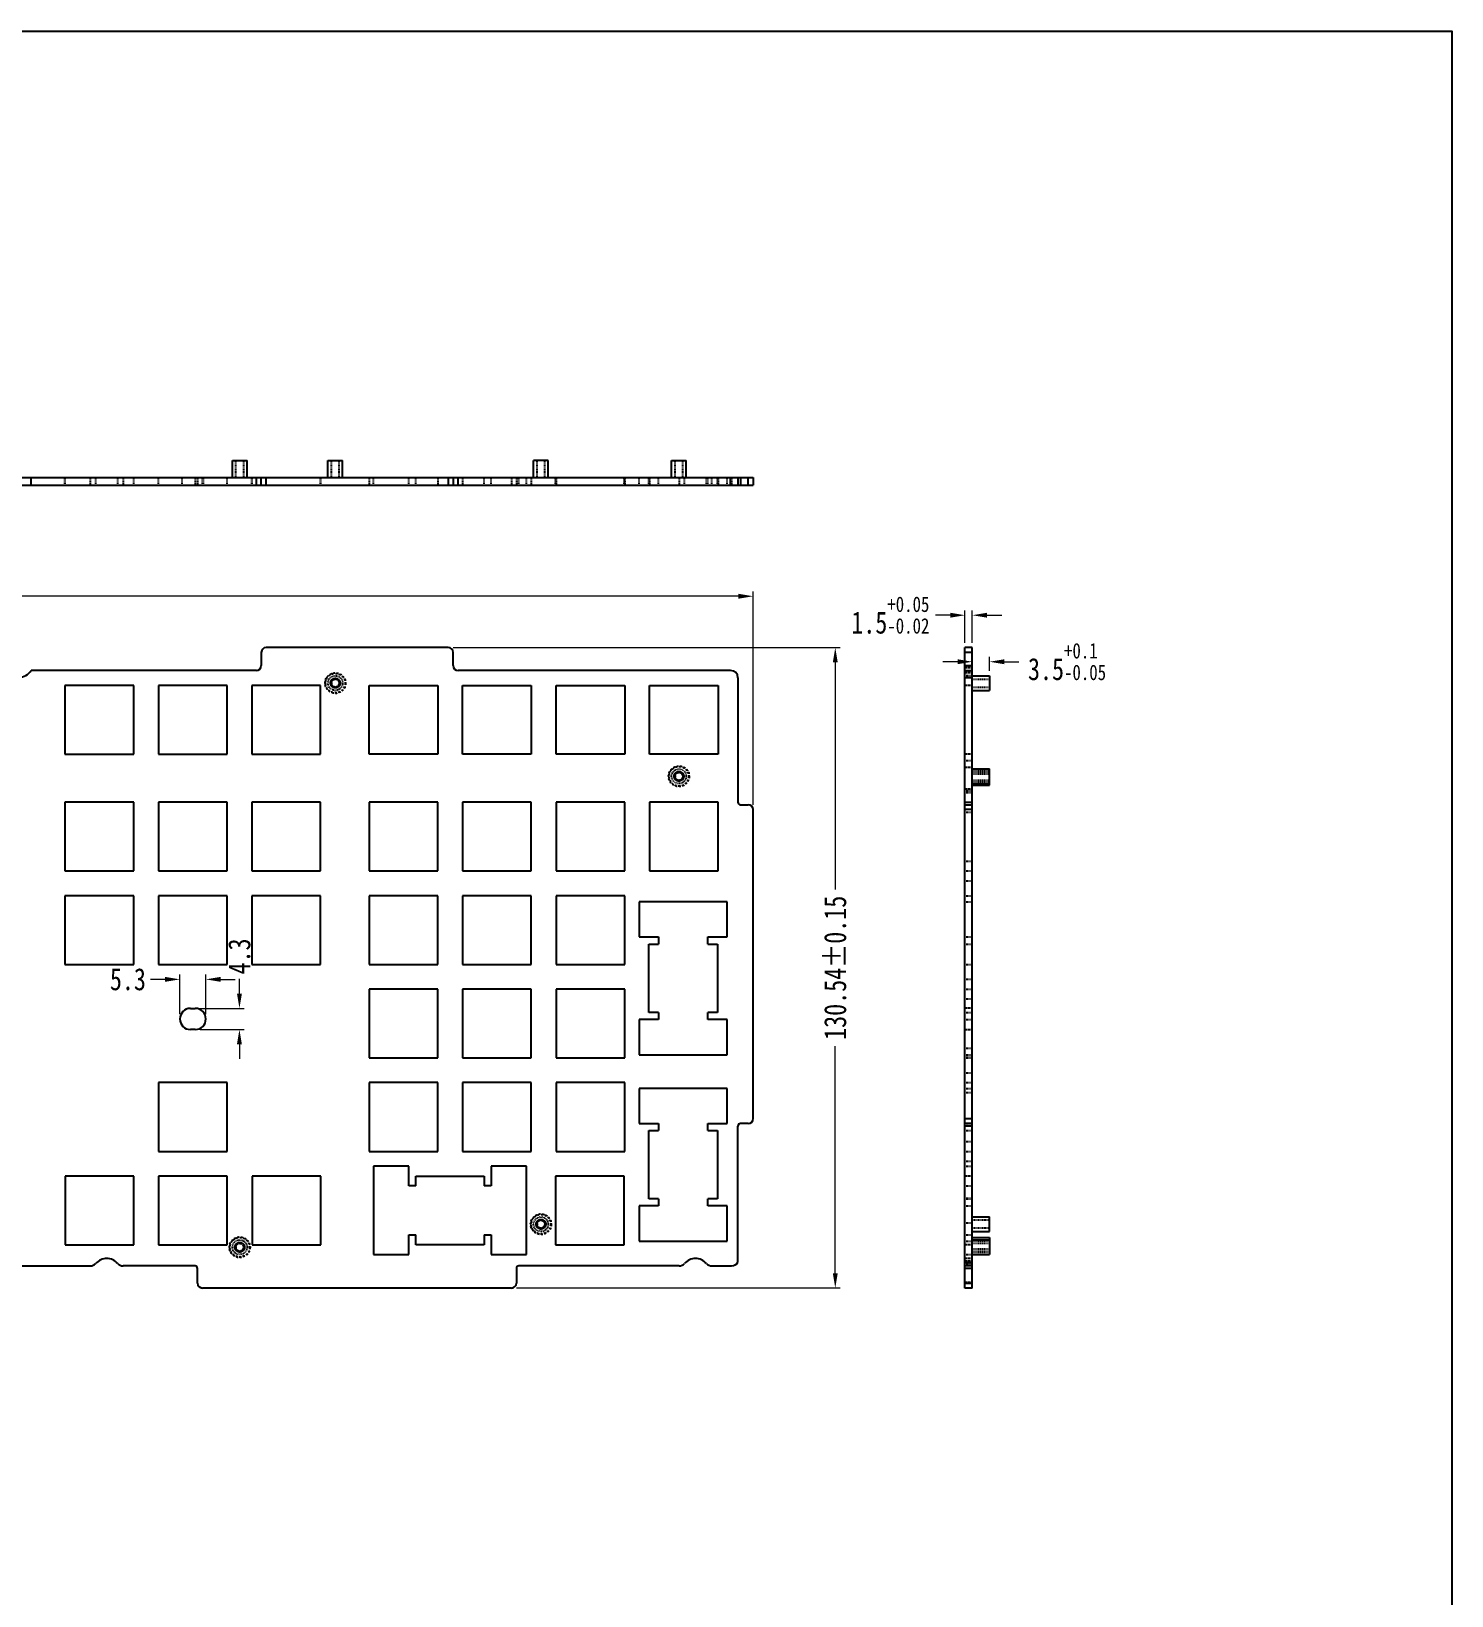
# Model space of a CAD drawing. Header units: inches. Extents: x 409 to 1093, y -306 to 345.
# Drawn here: x 803.4 to 1093, y 25.8 to 344.7 of the extents above; entities that cross this region are included whole.
import ezdxf

# ---------------------------------------------------------------- set-up
doc = ezdxf.new("R2010")
doc.units = ezdxf.units.IN
doc.header["$LTSCALE"] = 1.21
doc.header["$MEASUREMENT"] = 0
doc.header["$PDMODE"] = 3
doc.header["$PDSIZE"] = 0.3125
doc.linetypes.add('HIDDEN', pattern=[0.2, 0.1, -0.1])
doc.layers.get('0').update_dxf_attribs({"linetype": 'CONTINUOUS'})
doc.layers.get('Defpoints').update_dxf_attribs({"linetype": 'CONTINUOUS'})
doc.layers.add('DEFAULT_2', color=8, linetype='HIDDEN')
doc.styles.get("Standard").update_dxf_attribs({"font": 'txt', "width": 0.8})
doc.dimstyles.new('YanXiu', dxfattribs={"dimscale": 1.5, "dimtxt": 3, "dimasz": 2, "dimexe": 0.66, "dimexo": 0.66, "dimgap": 0.66, "dimtad": 0, "dimdsep": 46, "dimtxsty": 'STANDARD', "dimcen": 0, "dimclrd": 3, "dimclre": 6, "dimclrt": 3, "dimazin": 2, "dimtm": 1e-09, "dimtfac": 1, "dimtofl": 0, "dimtmove": 0, "dimatfit": 3, "dimfxl": 1, "dimlwd": 5, "dimlwe": 5, "dimarcsym": 0})

# ---------------------------------------------------------------- blocks, each defined once
blk = doc.blocks.new('*D2')
at = {"color": 6, "lineweight": 5}
for p, q in [((513.02, 186.99), (513.02, 230.48)), ((950.56, 186.99), (950.56, 230.48))]:
    blk.add_line(p, q, dxfattribs=at)
at = {"color": 3, "lineweight": 5}
for p, q in [((516.02, 229.49), (714.9, 229.49)), ((947.56, 229.49), (748.68, 229.49))]:
    blk.add_line(p, q, dxfattribs=at)
at = {"color": 3}
for points in [[(516.02, 229.99), (516.02, 228.99), (513.02, 229.49)], [(947.56, 229.99), (947.56, 228.99), (950.56, 229.49)]]:
    blk.add_solid(points, dxfattribs=at)
at = {"layer": 'Defpoints', "color": 0}
for p in [(950.56, 229.49), (513.02, 186), (950.56, 186)]:
    blk.add_point(p, dxfattribs=at)
at = {"color": 3, "insert": (731.79, 229.49), "char_height": 4.5, "attachment_point": 5}
blk.add_mtext('437.54%%P0.15', dxfattribs=at)
blk = doc.blocks.new('*D3')
at = {"color": 6, "lineweight": 5}
for p, q in [((889.39, 219.02), (968.29, 219.02)), ((902.29, 88.48), (968.29, 88.48))]:
    blk.add_line(p, q, dxfattribs=at)
at = {"color": 3, "lineweight": 5}
for p, q in [((967.3, 216.02), (967.3, 169.74)), ((967.3, 91.48), (967.3, 137.76))]:
    blk.add_line(p, q, dxfattribs=at)
at = {"color": 3}
for points in [[(966.8, 216.02), (967.8, 216.02), (967.3, 219.02)], [(966.8, 91.48), (967.8, 91.48), (967.3, 88.48)]]:
    blk.add_solid(points, dxfattribs=at)
at = {"layer": 'Defpoints', "color": 0}
for p in [(888.4, 219.02), (901.3, 88.48), (967.3, 88.48)]:
    blk.add_point(p, dxfattribs=at)
at = {"color": 3, "insert": (967.3, 153.75), "char_height": 4.5, "attachment_point": 5, "rotation": 90}
blk.add_mtext('130.54%%P0.15', dxfattribs=at)
blk = doc.blocks.new('*D4')
at = {"color": 6, "lineweight": 5}
for p, q in [((993.73, 220.01), (993.73, 226.61)), ((995.23, 220.01), (995.23, 226.61))]:
    blk.add_line(p, q, dxfattribs=at)
at = {"color": 3, "lineweight": 5}
for p, q in [((990.73, 225.62), (987.73, 225.62)), ((998.23, 225.62), (1001.23, 225.62))]:
    blk.add_line(p, q, dxfattribs=at)
at = {"color": 3}
for points in [[(990.73, 226.12), (990.73, 225.12), (993.73, 225.62)], [(998.23, 226.12), (998.23, 225.12), (995.23, 225.62)]]:
    blk.add_solid(points, dxfattribs=at)
at = {"layer": 'Defpoints', "color": 0}
for p in [(993.73, 225.62), (993.73, 219.02), (995.23, 219.02)]:
    blk.add_point(p, dxfattribs=at)
at = {"color": 3, "insert": (978.52, 225.62), "char_height": 4.5, "attachment_point": 5}
blk.add_mtext('1.5{\\H0.7x;\\S+0.05^ -0.02;}', dxfattribs=at)
blk = doc.blocks.new('*D5')
at = {"color": 6, "lineweight": 5}
for p, q in [((995.23, 214.27), (995.23, 217.13)), ((998.73, 214.27), (998.73, 217.13))]:
    blk.add_line(p, q, dxfattribs=at)
at = {"color": 3, "lineweight": 5}
for p, q in [((992.23, 216.14), (989.23, 216.14)), ((1001.73, 216.14), (1004.73, 216.14))]:
    blk.add_line(p, q, dxfattribs=at)
at = {"color": 3}
for points in [[(992.23, 216.64), (992.23, 215.64), (995.23, 216.14)], [(1001.73, 216.64), (1001.73, 215.64), (998.73, 216.14)]]:
    blk.add_solid(points, dxfattribs=at)
at = {"layer": 'Defpoints', "color": 0}
for p in [(998.73, 216.14), (995.23, 213.28), (998.73, 213.28)]:
    blk.add_point(p, dxfattribs=at)
at = {"color": 3, "insert": (1014.54, 216.14), "char_height": 4.5, "attachment_point": 5}
blk.add_mtext('3.5{\\H0.7x;\\S+0.1^ -0.05;}', dxfattribs=at)
blk = doc.blocks.new('*D8')
at = {"color": 3, "lineweight": 5}
for p, q in [((845.84, 148.47), (845.84, 151.47)), ((845.84, 138.17), (845.84, 135.17))]:
    blk.add_line(p, q, dxfattribs=at)
at = {"color": 6, "lineweight": 5}
for p, q in [((837.84, 145.47), (846.83, 145.47)), ((837.84, 141.17), (846.83, 141.17))]:
    blk.add_line(p, q, dxfattribs=at)
at = {"color": 3}
for points in [[(845.34, 148.47), (846.34, 148.47), (845.84, 145.47)], [(845.34, 138.17), (846.34, 138.17), (845.84, 141.17)]]:
    blk.add_solid(points, dxfattribs=at)
at = {"layer": 'Defpoints', "color": 0}
for p in [(836.85, 145.47), (836.85, 141.17), (845.84, 141.17)]:
    blk.add_point(p, dxfattribs=at)
at = {"color": 3, "insert": (845.84, 156.06), "char_height": 4.5, "attachment_point": 5, "rotation": 90}
blk.add_mtext('4.3', dxfattribs=at)
blk = doc.blocks.new('*D9')
at = {"color": 3, "lineweight": 5}
for p, q in [((830.7, 151.39), (827.7, 151.39)), ((842, 151.39), (845, 151.39))]:
    blk.add_line(p, q, dxfattribs=at)
at = {"color": 6, "lineweight": 5}
for p, q in [((833.7, 144.31), (833.7, 152.38)), ((839, 144.31), (839, 152.38))]:
    blk.add_line(p, q, dxfattribs=at)
at = {"color": 3}
for points in [[(830.7, 151.89), (830.7, 150.89), (833.7, 151.39)], [(842, 151.89), (842, 150.89), (839, 151.39)]]:
    blk.add_solid(points, dxfattribs=at)
at = {"layer": 'Defpoints', "color": 0}
for p in [(833.7, 151.39), (833.7, 143.32), (839, 143.32)]:
    blk.add_point(p, dxfattribs=at)
at = {"color": 3, "insert": (823.11, 151.39), "char_height": 4.5, "attachment_point": 5}
blk.add_mtext('5.3', dxfattribs=at)

msp = doc.modelspace()

# ---------------------------------------------------------------- linework, layer by layer
at = {"color": 7, "linetype": 'Continuous'}
for p, q in [((844.403, 257.161), (847.403, 257.161)), ((844.403, 253.661), (844.403, 257.161)), ((847.403, 253.661), (847.403, 257.161)), ((863.883, 257.161), (866.883, 257.161)), ((863.883, 253.661), (863.883, 257.161)), ((866.883, 253.661), (866.883, 257.161)), ((908.803, 257.161), (905.803, 257.161)), ((905.803, 253.661), (905.803, 257.161)), ((908.803, 253.661), (908.803, 257.161)), ((933.927, 257.161), (936.927, 257.161)), ((933.927, 253.661), (933.927, 257.161)), ((936.927, 253.661), (936.927, 257.161)), ((513.022, 253.661), (950.563, 253.661)), ((513.022, 252.161), (950.563, 252.161)), ((803.412, 252.161), (803.412, 253.661)), ((849.295, 252.161), (849.295, 253.661)), ((850.295, 252.161), (850.295, 253.661)), ((851.295, 252.161), (851.295, 253.661)), ((888.395, 253.661), (888.395, 252.161)), ((889.395, 253.661), (889.395, 252.161)), ((890.395, 252.161), (890.395, 253.661)), ((945.957, 252.161), (945.957, 253.661)), ((947.457, 253.661), (947.457, 252.161)), ((947.957, 253.661), (947.957, 252.161)), ((949.563, 252.161), (949.563, 253.661)), ((950.563, 253.661), (950.563, 252.161)), ((850.295, 218.019), (850.295, 215.362)), ((888.395, 219.019), (851.295, 219.019)), ((889.395, 215.362), (889.395, 218.019)), ((993.728, 88.475), (993.728, 219.019)), ((995.228, 219.019), (993.728, 219.019)), ((995.228, 218.019), (993.728, 218.019)), ((995.228, 88.475), (995.228, 219.019)), ((849.295, 214.362), (803.412, 214.362)), ((945.957, 214.362), (890.395, 214.362)), ((993.728, 215.362), (995.228, 215.362)), ((993.728, 214.362), (995.228, 214.362)), ((824.283, 211.282), (810.283, 211.282)), ((810.283, 211.282), (810.283, 197.282)), ((824.283, 197.282), (824.283, 211.282)), ((843.333, 211.282), (829.333, 211.282)), ((829.333, 211.282), (829.333, 197.282)), ((843.333, 197.282), (843.333, 211.282)), ((862.383, 211.282), (848.383, 211.282)), ((848.383, 211.282), (848.383, 197.282)), ((862.383, 197.282), (862.383, 211.282)), ((872.277, 211.282), (886.277, 211.282)), ((872.277, 197.282), (872.277, 211.282)), ((886.277, 211.282), (886.277, 197.282)), ((891.327, 211.282), (905.327, 211.282)), ((891.327, 197.282), (891.327, 211.282)), ((905.327, 211.282), (905.327, 197.282)), ((910.377, 211.282), (924.377, 211.282)), ((910.377, 197.282), (910.377, 211.282)), ((924.377, 211.282), (924.377, 197.282)), ((929.427, 211.282), (943.427, 211.282)), ((929.427, 197.282), (929.427, 211.282)), ((943.427, 211.282), (943.427, 197.282)), ((947.457, 212.862), (947.457, 187.497)), ((995.228, 212.862), (993.728, 212.862)), ((995.228, 213.282), (998.728, 213.282)), ((998.728, 213.281), (998.728, 210.283)), ((995.228, 210.282), (998.728, 210.282)), ((810.283, 197.282), (824.283, 197.282)), ((829.333, 197.282), (843.333, 197.282)), ((848.383, 197.282), (862.383, 197.282)), ((886.277, 197.282), (872.277, 197.282)), ((905.327, 197.282), (891.327, 197.282)), ((924.377, 197.282), (910.377, 197.282)), ((943.427, 197.282), (929.427, 197.282)), ((995.228, 194.282), (998.728, 194.282)), ((998.728, 190.96), (998.728, 194.281)), ((995.228, 191.282), (998.728, 191.282)), ((995.228, 190.96), (998.728, 190.96)), ((824.283, 187.484), (810.283, 187.484)), ((810.283, 187.484), (810.283, 173.484)), ((824.283, 173.484), (824.283, 187.484)), ((843.333, 187.484), (829.333, 187.484)), ((829.333, 187.484), (829.333, 173.484)), ((843.333, 173.484), (843.333, 187.484)), ((862.383, 187.484), (848.383, 187.484)), ((848.383, 187.484), (848.383, 173.484)), ((862.383, 173.484), (862.383, 187.484)), ((886.277, 187.484), (872.277, 187.484)), ((872.277, 187.484), (872.277, 173.484)), ((886.277, 173.484), (886.277, 187.484)), ((905.327, 187.484), (891.327, 187.484)), ((891.327, 187.484), (891.327, 173.484)), ((905.327, 173.484), (905.327, 187.484)), ((924.377, 187.484), (910.377, 187.484)), ((910.377, 187.484), (910.377, 173.484)), ((924.377, 173.484), (924.377, 187.484)), ((943.427, 187.484), (929.427, 187.484)), ((929.427, 187.484), (929.427, 173.484)), ((943.427, 173.484), (943.427, 187.484)), ((947.957, 186.997), (949.563, 186.997)), ((950.563, 122.997), (950.563, 185.997)), ((993.728, 187.497), (995.228, 187.497)), ((993.728, 186.997), (995.228, 186.997)), ((995.228, 185.997), (993.728, 185.997)), ((810.283, 173.484), (824.283, 173.484)), ((829.333, 173.484), (843.333, 173.484)), ((848.383, 173.484), (862.383, 173.484)), ((872.277, 173.484), (886.277, 173.484)), ((891.327, 173.484), (905.327, 173.484)), ((910.377, 173.484), (924.377, 173.484)), ((929.427, 173.484), (943.427, 173.484)), ((824.283, 168.434), (810.283, 168.434)), ((810.283, 168.434), (810.283, 154.434)), ((824.283, 154.434), (824.283, 168.434)), ((843.333, 168.434), (829.333, 168.434)), ((829.333, 168.434), (829.333, 154.434)), ((843.333, 154.434), (843.333, 168.434)), ((862.383, 168.434), (848.383, 168.434)), ((848.383, 168.434), (848.383, 154.434)), ((862.383, 154.434), (862.383, 168.434)), ((886.277, 168.434), (872.277, 168.434)), ((872.277, 168.434), (872.277, 154.434)), ((886.277, 154.434), (886.277, 168.434)), ((905.327, 168.434), (891.327, 168.434)), ((891.327, 168.434), (891.327, 154.434)), ((905.327, 154.434), (905.327, 168.434)), ((924.377, 168.434), (910.377, 168.434)), ((910.377, 168.434), (910.377, 154.434)), ((924.377, 154.434), (924.377, 168.434)), ((945.292, 167.178), (927.292, 167.178)), ((927.292, 167.178), (927.292, 160.035)), ((945.292, 160.035), (945.292, 167.178)), ((927.292, 160.035), (931.292, 160.035)), ((931.292, 160.035), (931.292, 158.592)), ((941.292, 160.035), (945.292, 160.035)), ((941.292, 158.592), (941.292, 160.035)), ((929.277, 158.592), (931.292, 158.592)), ((929.277, 144.622), (929.277, 158.592)), ((941.292, 158.592), (943.277, 158.592)), ((943.277, 158.592), (943.277, 144.622)), ((810.283, 154.434), (824.283, 154.434)), ((829.333, 154.434), (843.333, 154.434)), ((848.383, 154.434), (862.383, 154.434)), ((872.277, 154.434), (886.277, 154.434)), ((891.327, 154.434), (905.327, 154.434)), ((910.377, 154.434), (924.377, 154.434)), ((886.277, 149.384), (872.277, 149.384)), ((872.277, 149.384), (872.277, 135.384)), ((886.277, 135.384), (886.277, 149.384)), ((905.327, 149.384), (891.327, 149.384)), ((891.327, 149.384), (891.327, 135.384)), ((905.327, 135.384), (905.327, 149.384)), ((924.377, 149.384), (910.377, 149.384)), ((910.377, 149.384), (910.377, 135.384)), ((924.377, 135.384), (924.377, 149.384)), ((835.848, 145.465), (836.848, 145.465)), ((931.292, 144.622), (929.277, 144.622)), ((931.292, 144.622), (931.292, 143.207)), ((943.277, 144.622), (941.292, 144.622)), ((941.292, 143.207), (941.292, 144.622)), ((836.848, 141.165), (835.848, 141.165)), ((931.292, 143.207), (927.292, 143.207)), ((927.292, 143.207), (927.292, 136.007)), ((945.292, 143.207), (941.292, 143.207)), ((945.292, 136.007), (945.292, 143.207)), ((872.277, 135.384), (886.277, 135.384)), ((891.327, 135.384), (905.327, 135.384)), ((910.377, 135.384), (924.377, 135.384)), ((927.292, 136.007), (945.292, 136.007)), ((843.333, 130.334), (829.333, 130.334)), ((829.333, 130.334), (829.333, 116.334)), ((843.333, 116.334), (843.333, 130.334)), ((886.277, 130.334), (872.277, 130.334)), ((872.277, 130.334), (872.277, 116.334)), ((886.277, 116.334), (886.277, 130.334)), ((905.327, 130.334), (891.327, 130.334)), ((891.327, 130.334), (891.327, 116.334)), ((905.327, 116.334), (905.327, 130.334)), ((924.377, 130.334), (910.377, 130.334)), ((910.377, 130.334), (910.377, 116.334)), ((924.377, 116.334), (924.377, 130.334)), ((945.292, 129.178), (927.292, 129.178)), ((927.292, 129.178), (927.292, 122.035)), ((945.292, 122.035), (945.292, 129.178)), ((927.292, 122.035), (931.292, 122.035)), ((931.292, 122.035), (931.292, 120.592)), ((941.292, 122.035), (945.292, 122.035)), ((941.292, 120.592), (941.292, 122.035)), ((947.457, 93.761), (947.457, 121.497)), ((949.563, 121.997), (947.957, 121.997)), ((993.728, 122.997), (995.228, 122.997)), ((995.228, 121.997), (993.728, 121.997)), ((995.228, 121.497), (993.728, 121.497)), ((929.277, 120.592), (931.292, 120.592)), ((929.277, 106.622), (929.277, 120.592)), ((941.292, 120.592), (943.277, 120.592)), ((943.277, 120.592), (943.277, 106.622)), ((829.333, 116.334), (843.333, 116.334)), ((872.277, 116.334), (886.277, 116.334)), ((891.327, 116.334), (905.327, 116.334)), ((910.377, 116.334), (924.377, 116.334)), ((880.357, 113.299), (873.157, 113.299)), ((873.157, 113.299), (873.157, 95.299)), ((880.357, 109.299), (880.357, 113.299)), ((904.329, 113.299), (897.185, 113.299)), ((897.185, 113.299), (897.185, 109.299)), ((904.329, 95.299), (904.329, 113.299)), ((824.323, 111.284), (810.323, 111.284)), ((810.323, 111.284), (810.323, 97.284)), ((824.323, 97.284), (824.323, 111.284)), ((843.373, 111.284), (829.373, 111.284)), ((829.373, 111.284), (829.373, 97.284)), ((843.373, 97.284), (843.373, 111.284)), ((862.423, 111.284), (848.423, 111.284)), ((848.423, 111.284), (848.423, 97.284)), ((862.423, 97.284), (862.423, 111.284)), ((881.772, 109.299), (880.357, 109.299)), ((881.772, 111.284), (895.742, 111.284)), ((881.772, 109.299), (881.772, 111.284)), ((895.742, 111.284), (895.742, 109.299)), ((897.185, 109.299), (895.742, 109.299)), ((924.277, 111.284), (910.277, 111.284)), ((910.277, 111.284), (910.277, 97.284)), ((924.277, 97.284), (924.277, 111.284)), ((931.292, 106.622), (929.277, 106.622)), ((931.292, 106.622), (931.292, 105.207)), ((943.277, 106.622), (941.292, 106.622)), ((941.292, 105.207), (941.292, 106.622)), ((931.292, 105.207), (927.292, 105.207)), ((927.292, 105.207), (927.292, 98.007)), ((945.292, 105.207), (941.292, 105.207)), ((945.292, 98.007), (945.292, 105.207)), ((995.228, 102.975), (998.728, 102.975)), ((998.728, 99.975), (998.728, 102.975)), ((880.357, 99.299), (881.772, 99.299)), ((880.357, 95.299), (880.357, 99.299)), ((881.772, 97.284), (881.772, 99.299)), ((895.742, 99.299), (897.185, 99.299)), ((895.742, 99.299), (895.742, 97.284)), ((897.185, 99.299), (897.185, 95.299)), ((995.228, 99.975), (998.728, 99.975)), ((810.323, 97.284), (824.323, 97.284)), ((829.373, 97.284), (843.373, 97.284)), ((848.423, 97.284), (862.423, 97.284)), ((895.742, 97.284), (881.772, 97.284)), ((910.277, 97.284), (924.277, 97.284)), ((927.292, 98.007), (945.292, 98.007)), ((995.228, 98.784), (998.728, 98.784)), ((995.228, 98.284), (998.728, 98.284)), ((998.728, 98.782), (998.728, 95.285)), ((764.791, 92.975), (815.44, 92.975)), ((836.795, 92.975), (822.147, 92.975)), ((873.157, 95.299), (880.357, 95.299)), ((897.185, 95.299), (904.329, 95.299)), ((935.443, 92.975), (902.795, 92.975)), ((942.149, 92.975), (946.138, 92.975)), ((993.728, 93.761), (995.228, 93.761)), ((995.228, 92.975), (993.728, 92.975)), ((995.228, 95.284), (998.728, 95.284)), ((837.295, 89.475), (837.295, 92.475)), ((902.295, 92.475), (902.295, 89.475)), ((995.228, 92.475), (993.728, 92.475)), ((993.728, 89.475), (995.228, 89.475)), ((901.295, 88.475), (838.295, 88.475)), ((995.228, 88.475), (993.728, 88.475))]:
    msp.add_line(p, q, dxfattribs=at)
msp.add_lwpolyline([(409.423, 344.652), (1092.951, 344.652), (1092.951, 19.243), (409.423, 19.243)], close=True)
for centre, radius, start, end in [((851.295, 218.019), 1, 90, 180), ((888.395, 218.019), 1, 0, 90), ((800.887, 215.982), 3, 212.67516, 327.32484), ((849.295, 215.362), 1, 270, 0), ((890.395, 215.362), 1, 180, 270), ((945.957, 212.862), 1.5, 0, 90), ((947.957, 187.497), 0.5, 180, 270), ((949.563, 185.997), 1, 0, 90), ((835.848, 143.315), 2.15, 90, 270), ((836.848, 143.315), 2.15, 270, 90), ((947.957, 121.497), 0.5, 90, 180), ((949.563, 122.997), 1, 270, 360), ((815.44, 94.475), 1.5, 270, 318.52082), ((818.793, 91.475), 3, 41.81283, 138.02035), ((822.147, 94.475), 1.5, 221.81283, 270), ((836.795, 92.475), 0.5, 0, 90), ((902.795, 92.475), 0.5, 90, 180), ((935.443, 94.475), 1.5, 270, 318.52072), ((938.797, 91.475), 3, 41.81283, 138.02014), ((942.151, 94.475), 1.5, 221.81283, 269.93832), ((946.138, 94.475), 1.5, 270, 331.57445), ((838.295, 89.475), 1, 180, 270), ((901.295, 89.475), 1, 270, 360)]:
    msp.add_arc(centre, radius, start, end, dxfattribs=at)
at = {"layer": 'DEFAULT_2', "color": 8, "linetype": 'HIDDEN'}
for p, q in [((845.103, 253.661), (845.103, 257.161)), ((846.703, 253.661), (846.703, 257.161)), ((864.583, 253.661), (864.583, 257.161)), ((866.183, 253.661), (866.183, 257.161)), ((906.503, 253.661), (906.503, 257.161)), ((908.103, 253.661), (908.103, 257.161)), ((934.627, 253.661), (934.627, 257.161)), ((936.227, 253.661), (936.227, 257.161)), ((810.283, 252.161), (810.283, 253.661)), ((810.323, 252.161), (810.323, 253.661)), ((815.44, 253.661), (815.44, 252.161)), ((816.563, 252.161), (816.563, 253.661)), ((821.029, 252.161), (821.029, 253.661)), ((822.147, 253.661), (822.147, 252.161)), ((824.283, 252.161), (824.283, 253.661)), ((824.323, 252.161), (824.323, 253.661)), ((829.333, 252.161), (829.333, 253.661)), ((829.373, 252.161), (829.373, 253.661)), ((834.148, 252.161), (834.148, 253.661)), ((836.795, 253.661), (836.795, 252.161)), ((837.295, 253.661), (837.295, 252.161)), ((838.295, 252.161), (838.295, 253.661)), ((838.548, 252.161), (838.548, 253.661)), ((843.333, 252.161), (843.333, 253.661)), ((843.373, 252.161), (843.373, 253.661)), ((848.383, 252.161), (848.383, 253.661)), ((848.423, 252.161), (848.423, 253.661)), ((862.383, 252.161), (862.383, 253.661)), ((862.423, 252.161), (862.423, 253.661)), ((872.277, 253.661), (872.277, 252.161)), ((873.157, 252.161), (873.157, 253.661)), ((880.357, 252.161), (880.357, 253.661)), ((881.772, 252.161), (881.772, 253.661)), ((886.277, 253.661), (886.277, 252.161)), ((891.327, 253.661), (891.327, 252.161)), ((895.742, 252.161), (895.742, 253.661)), ((897.185, 252.161), (897.185, 253.661)), ((901.295, 253.661), (901.295, 252.161)), ((902.295, 253.661), (902.295, 252.161)), ((902.795, 252.161), (902.795, 253.661)), ((904.329, 252.161), (904.329, 253.661)), ((905.327, 253.661), (905.327, 252.161)), ((910.277, 252.161), (910.277, 253.661)), ((910.377, 253.661), (910.377, 252.161)), ((924.277, 252.161), (924.277, 253.661)), ((924.377, 253.661), (924.377, 252.161)), ((927.292, 252.161), (927.292, 253.661)), ((929.277, 252.161), (929.277, 253.661)), ((929.427, 253.661), (929.427, 252.161)), ((931.292, 252.161), (931.292, 253.661)), ((935.443, 253.661), (935.443, 252.161)), ((936.567, 252.161), (936.567, 253.661)), ((941.033, 252.161), (941.033, 253.661)), ((941.292, 252.161), (941.292, 253.661)), ((942.149, 252.161), (942.149, 253.661)), ((943.277, 252.161), (943.277, 253.661)), ((943.427, 253.661), (943.427, 252.161)), ((945.292, 252.161), (945.292, 253.661)), ((946.138, 253.661), (946.138, 252.161)), ((995.228, 214.862), (993.728, 214.862)), ((995.228, 213.862), (993.728, 213.862)), ((993.728, 213.362), (995.228, 213.362)), ((993.728, 212.982), (995.228, 212.982)), ((993.728, 212.951), (995.228, 212.951)), ((995.228, 211.282), (993.728, 211.282)), ((995.228, 212.582), (998.728, 212.582)), ((995.228, 210.982), (998.728, 210.982)), ((995.228, 197.282), (993.728, 197.282)), ((993.728, 195.985), (995.228, 195.985)), ((995.228, 194.582), (993.728, 194.582)), ((995.228, 193.96), (998.728, 193.96)), ((995.228, 193.582), (998.728, 193.582)), ((995.228, 193.26), (998.728, 193.26)), ((995.228, 191.982), (998.728, 191.982)), ((995.228, 191.66), (998.728, 191.66)), ((995.228, 190.182), (993.728, 190.182)), ((993.728, 189.922), (995.228, 189.922)), ((993.728, 189.499), (995.228, 189.499)), ((993.728, 185.499), (995.228, 185.499)), ((993.728, 175.499), (995.228, 175.499)), ((993.728, 173.484), (995.228, 173.484)), ((993.728, 171.499), (995.228, 171.499)), ((993.728, 168.434), (995.228, 168.434)), ((993.728, 167.178), (995.228, 167.178)), ((993.728, 160.035), (995.228, 160.035)), ((993.728, 158.592), (995.228, 158.592)), ((993.728, 154.434), (995.228, 154.434)), ((993.728, 151.399), (995.228, 151.399)), ((993.728, 149.384), (995.228, 149.384)), ((993.728, 147.399), (995.228, 147.399)), ((995.228, 145.515), (993.728, 145.515)), ((993.728, 144.622), (995.228, 144.622)), ((993.728, 143.207), (995.228, 143.207)), ((995.228, 141.115), (993.728, 141.115)), ((993.728, 137.399), (995.228, 137.399)), ((993.728, 136.007), (995.228, 136.007)), ((993.728, 135.899), (995.228, 135.899)), ((993.728, 135.384), (995.228, 135.384)), ((993.728, 132.334), (995.228, 132.334)), ((993.728, 130.334), (995.228, 130.334)), ((993.728, 129.178), (995.228, 129.178)), ((993.728, 128.334), (995.228, 128.334)), ((993.728, 122.035), (995.228, 122.035)), ((993.728, 120.592), (995.228, 120.592)), ((993.728, 118.334), (995.228, 118.334)), ((993.728, 116.334), (995.228, 116.334)), ((993.728, 114.334), (995.228, 114.334)), ((993.728, 113.284), (995.228, 113.284)), ((995.228, 111.284), (993.728, 111.284)), ((993.728, 109.299), (995.228, 109.299)), ((993.728, 106.784), (995.228, 106.784)), ((993.728, 106.622), (995.228, 106.622)), ((993.728, 105.207), (995.228, 105.207)), ((998.728, 102.275), (995.228, 102.275)), ((993.728, 101.784), (995.228, 101.784)), ((993.728, 99.299), (995.228, 99.299)), ((998.728, 100.675), (995.228, 100.675)), ((993.728, 98.007), (995.228, 98.007)), ((995.228, 97.284), (993.728, 97.284)), ((995.228, 98.084), (998.728, 98.084)), ((995.228, 97.584), (998.728, 97.584)), ((995.228, 96.484), (998.728, 96.484)), ((995.228, 95.984), (998.728, 95.984)), ((995.228, 95.784), (998.728, 95.784)), ((993.728, 95.284), (995.228, 95.284)), ((995.228, 94.475), (993.728, 94.475)), ((995.228, 93.975), (993.728, 93.975)), ((995.228, 93.575), (993.728, 93.575)), ((993.728, 93.475), (995.228, 93.475)), ((995.228, 89.575), (993.728, 89.575))]:
    msp.add_line(p, q, dxfattribs=at)
at = {"layer": 'DEFAULT_2', "color": 2, "linetype": 'HIDDEN', "ltscale": 3}
for centre, radius in [((865.383, 211.782), 2.1), ((865.383, 211.782), 2), ((935.427, 192.782), 2.1), ((935.427, 192.782), 2), ((907.303, 101.475), 2.1), ((907.303, 101.475), 2), ((845.903, 96.784), 2.1), ((845.903, 96.784), 2)]:
    msp.add_circle(centre, radius, dxfattribs=at)
at = {"layer": 'DEFAULT_2', "color": 8, "linetype": 'HIDDEN'}
for centre, radius in [((865.383, 211.782), 1.5), ((865.383, 211.782), 0.8), ((935.427, 192.782), 1.5), ((935.427, 192.782), 0.8), ((907.303, 101.475), 1.5), ((907.303, 101.475), 0.8), ((845.903, 96.784), 1.5), ((845.903, 96.784), 0.8)]:
    msp.add_circle(centre, radius, dxfattribs=at)
at = {"layer": 'DEFAULT_2', "color": 2, "linetype": 'HIDDEN', "ltscale": 3}
for centre in [(865.383, 211.782), (935.427, 192.782), (907.303, 101.475), (845.903, 96.784)]:
    msp.add_arc(centre, 0.8, 14.02007, 349.76183, dxfattribs=at)
for points, knots in [([(864.805, 212.578), (864.971, 212.698), (865.391, 212.835), (866.012, 212.625), (866.39, 212.087), (866.375, 211.431), (865.973, 210.911), (865.342, 210.731), (864.727, 210.96), (864.367, 211.51), (864.404, 212.165), (864.822, 212.671), (865.459, 212.831), (866.066, 212.582), (866.407, 212.021), (866.349, 211.367), (865.915, 210.875), (865.273, 210.736), (864.674, 211.005), (864.352, 211.577), (864.431, 212.228), (864.881, 212.706), (865.527, 212.824), (866.117, 212.535), (866.421, 211.954), (866.32, 211.305), (865.855, 210.842), (865.205, 210.745), (864.625, 211.053), (864.34, 211.644), (864.462, 212.29), (864.943, 212.737), (865.593, 212.813), (865.977, 212.593), (866.114, 212.44)], [0, 0, 0, 0, 0.0312476, 0.0624971, 0.0937489, 0.1250021, 0.1562545, 0.1875048, 0.2187528, 0.25, 0.2812478, 0.3124976, 0.3437497, 0.3750029, 0.4062551, 0.437505, 0.4687528, 0.5, 0.531248, 0.5624981, 0.5937504, 0.6250037, 0.6562556, 0.6875051, 0.7187528, 0.75, 0.7812482, 0.8124987, 0.8437513, 0.8750044, 0.906256, 0.9375053, 0.9687528, 1, 1, 1, 1]), ([(864.573, 212.275), (864.52, 212.166), (864.456, 211.924), (864.509, 211.553), (864.71, 211.236), (864.923, 211.1), (865.037, 211.061)], [0, 0, 0, 0, 0.2502593, 0.5002707, 0.7502686, 1, 1, 1, 1]), ([(934.849, 193.578), (935.015, 193.698), (935.435, 193.835), (936.056, 193.625), (936.434, 193.087), (936.419, 192.431), (936.017, 191.911), (935.386, 191.731), (934.771, 191.96), (934.411, 192.51), (934.448, 193.165), (934.866, 193.671), (935.503, 193.831), (936.11, 193.582), (936.451, 193.021), (936.393, 192.367), (935.959, 191.875), (935.317, 191.736), (934.718, 192.005), (934.396, 192.577), (934.475, 193.228), (934.925, 193.706), (935.571, 193.824), (936.161, 193.535), (936.465, 192.954), (936.364, 192.305), (935.899, 191.842), (935.249, 191.745), (934.669, 192.053), (934.384, 192.644), (934.506, 193.29), (934.987, 193.737), (935.638, 193.813), (936.021, 193.593), (936.158, 193.44)], [0, 0, 0, 0, 0.0312476, 0.0624971, 0.0937489, 0.1250021, 0.1562545, 0.1875048, 0.2187528, 0.25, 0.2812478, 0.3124976, 0.3437497, 0.3750029, 0.4062551, 0.437505, 0.4687528, 0.5, 0.531248, 0.5624981, 0.5937504, 0.6250037, 0.6562556, 0.6875051, 0.7187528, 0.75, 0.7812482, 0.8124987, 0.8437513, 0.8750044, 0.906256, 0.9375053, 0.9687528, 1, 1, 1, 1]), ([(934.617, 193.275), (934.564, 193.166), (934.5, 192.924), (934.554, 192.553), (934.754, 192.236), (934.967, 192.1), (935.081, 192.061)], [0, 0, 0, 0, 0.2502593, 0.5002707, 0.7502686, 1, 1, 1, 1]), ([(906.725, 102.271), (906.89, 102.391), (907.311, 102.528), (907.932, 102.318), (908.31, 101.781), (908.294, 101.124), (907.893, 100.604), (907.262, 100.424), (906.646, 100.654), (906.287, 101.203), (906.323, 101.858), (906.742, 102.365), (907.378, 102.524), (907.986, 102.275), (908.327, 101.714), (908.269, 101.06), (907.835, 100.568), (907.193, 100.429), (906.594, 100.698), (906.271, 101.27), (906.35, 101.922), (906.801, 102.399), (907.447, 102.517), (908.037, 102.229), (908.34, 101.647), (908.24, 100.998), (907.774, 100.535), (907.125, 100.438), (906.545, 100.746), (906.26, 101.338), (906.382, 101.983), (906.863, 102.43), (907.513, 102.506), (907.897, 102.286), (908.033, 102.133)], [0, 0, 0, 0, 0.0312476, 0.0624971, 0.0937489, 0.1250021, 0.1562545, 0.1875048, 0.2187528, 0.25, 0.2812478, 0.3124976, 0.3437497, 0.3750029, 0.4062551, 0.437505, 0.4687528, 0.5, 0.531248, 0.5624981, 0.5937504, 0.6250037, 0.6562556, 0.6875051, 0.7187528, 0.75, 0.7812482, 0.8124987, 0.8437513, 0.8750044, 0.906256, 0.9375053, 0.9687528, 1, 1, 1, 1]), ([(906.493, 101.968), (906.44, 101.859), (906.376, 101.617), (906.429, 101.246), (906.63, 100.93), (906.843, 100.794), (906.957, 100.754)], [0, 0, 0, 0, 0.2502593, 0.5002707, 0.7502686, 1, 1, 1, 1]), ([(845.325, 97.579), (845.49, 97.7), (845.911, 97.836), (846.532, 97.626), (846.909, 97.089), (846.894, 96.433), (846.493, 95.913), (845.862, 95.733), (845.246, 95.962), (844.887, 96.511), (844.923, 97.167), (845.341, 97.673), (845.978, 97.833), (846.586, 97.584), (846.927, 97.023), (846.869, 96.369), (846.435, 95.876), (845.793, 95.738), (845.194, 96.007), (844.871, 96.578), (844.95, 97.23), (845.401, 97.708), (846.047, 97.826), (846.637, 97.537), (846.94, 96.955), (846.84, 96.306), (846.374, 95.844), (845.725, 95.747), (845.145, 96.054), (844.86, 96.646), (844.982, 97.291), (845.463, 97.738), (846.113, 97.815), (846.497, 97.594), (846.633, 97.442)], [0, 0, 0, 0, 0.0312476, 0.0624971, 0.0937489, 0.1250021, 0.1562545, 0.1875048, 0.2187528, 0.25, 0.2812478, 0.3124976, 0.3437497, 0.3750029, 0.4062551, 0.437505, 0.4687528, 0.5, 0.531248, 0.5624981, 0.5937504, 0.6250037, 0.6562556, 0.6875051, 0.7187528, 0.75, 0.7812482, 0.8124987, 0.8437513, 0.8750044, 0.906256, 0.9375053, 0.9687528, 1, 1, 1, 1]), ([(845.093, 97.277), (845.04, 97.168), (844.976, 96.926), (845.029, 96.555), (845.23, 96.238), (845.443, 96.102), (845.557, 96.062)], [0, 0, 0, 0, 0.2502593, 0.5002707, 0.7502686, 1, 1, 1, 1])]:
    msp.add_open_spline(points, degree=3, knots=knots, dxfattribs=at)

# ---------------------------------------------------------------- dimensions: what is measured, and where the dimension line sits
for base, p1, p2, text, picture, middle in [((950.563, 229.486), (513.022, 185.997), (950.563, 185.997), '<>%%P0.15', '*D2', (731.792, 229.486)), ((993.728, 225.624), (995.228, 219.019), (993.728, 219.019), '<>{\\H0.7x;\\S+0.05^ -0.02;}', '*D4', (978.518, 225.624)), ((998.728, 216.141), (995.228, 213.282), (998.728, 213.281), '<>{\\H0.7x;\\S+0.1^ -0.05;}', '*D5', (1014.538, 216.141))]:
    dim = msp.add_linear_dim(base=base, p1=p1, p2=p2, text=text, dimstyle='YanXiu')
    dim.commit()
    dim.dimension.update_dxf_attribs({"geometry": picture, "text_midpoint": middle})
dim = msp.add_linear_dim(base=(967.295, 88.475), p1=(888.395, 219.019), p2=(901.295, 88.475), angle=90, text='<>%%P0.15', dimstyle='YanXiu')
dim.commit()
dim.dimension.update_dxf_attribs({"geometry": '*D3', "text_midpoint": (967.295, 153.747)})
dim = msp.add_linear_dim(base=(845.84, 141.165), p1=(836.848, 145.465), p2=(836.848, 141.165), angle=90, dimstyle='YanXiu')
dim.commit()
dim.dimension.update_dxf_attribs({"geometry": '*D8', "text_midpoint": (845.84, 156.055), "dimtype": 160})
dim = msp.add_linear_dim(base=(833.698, 151.393), p1=(838.998, 143.315), p2=(833.698, 143.315), dimstyle='YanXiu')
dim.commit()
dim.dimension.update_dxf_attribs({"geometry": '*D9', "text_midpoint": (823.108, 151.393)})

doc.saveas('drawing.dxf')
